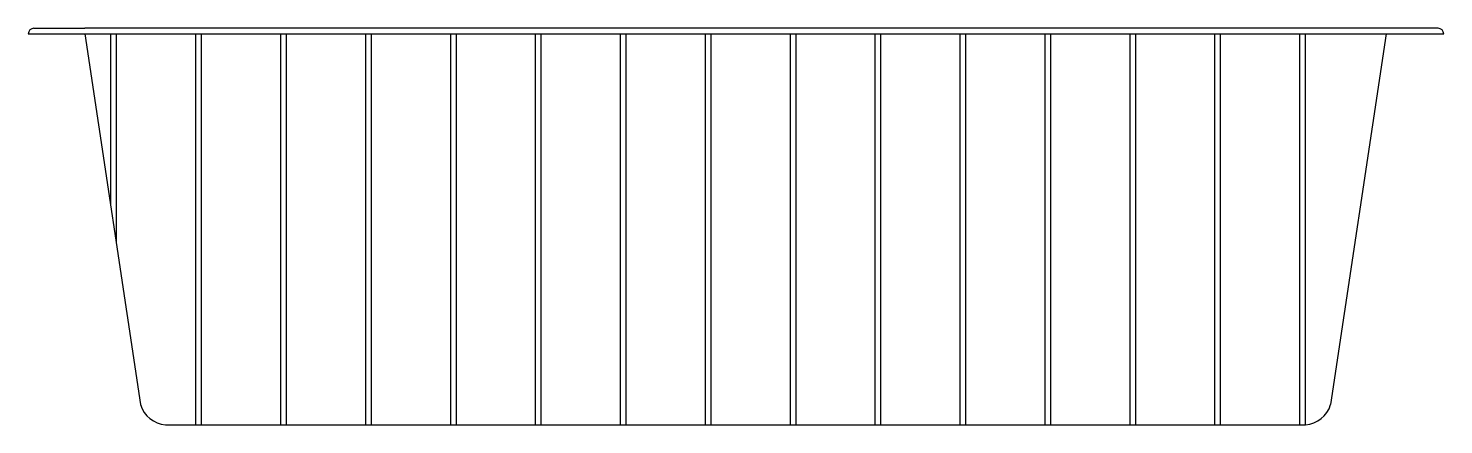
# Model space of a CAD drawing. Extents: x -1109.04 to -1104.04, y 334.92 to 336.32.
import ezdxf

# ---------------------------------------------------------------- set-up
doc = ezdxf.new("R2010")
doc.units = 0
doc.header["$LTSCALE"] = 10
doc.header["$MEASUREMENT"] = 0
doc.layers.add('Piscinas_Fibratec', color=4, linetype='CONTINUOUS')

msp = doc.modelspace()

# ---------------------------------------------------------------- linework, layer by layer
at = {"layer": 'Piscinas_Fibratec', "color": 2}
for p, q in [((-1109.0241, 336.3177), (-1108.8441, 336.3177)), ((-1109.0241, 336.3177), (-1108.8441, 336.3177)), ((-1104.2441, 336.3177), (-1108.8441, 336.3177)), ((-1104.2441, 336.3177), (-1108.8441, 336.3177)), ((-1104.0641, 336.3177), (-1104.2441, 336.3177)), ((-1104.0641, 336.3177), (-1104.2441, 336.3177)), ((-1109.0441, 336.2977), (-1108.8441, 336.2977)), ((-1109.0441, 336.2977), (-1108.8441, 336.2977)), ((-1108.8441, 336.2977), (-1104.2471, 336.2977)), ((-1108.8441, 336.2977), (-1104.2471, 336.2977)), ((-1104.2471, 336.2977), (-1104.0441, 336.2977)), ((-1104.2471, 336.2977), (-1104.0441, 336.2977))]:
    msp.add_line(p, q, dxfattribs=at)
at = {"layer": 'Piscinas_Fibratec'}
for p, q in [((-1108.8441, 336.2977), (-1108.6475, 334.9884)), ((-1108.8441, 336.2977), (-1108.6475, 334.9884)), ((-1104.2471, 336.2977), (-1104.4437, 334.9884)), ((-1104.2471, 336.2977), (-1104.4437, 334.9884)), ((-1108.5591, 334.9177), (-1104.532, 334.9177)), ((-1108.5591, 334.9177), (-1104.532, 334.9177))]:
    msp.add_line(p, q, dxfattribs=at)
at = {"layer": 'Piscinas_Fibratec', "color": 1}
for p, q in [((-1108.752, 335.6951), (-1108.752, 336.2977)), ((-1108.752, 335.6951), (-1108.752, 336.2977)), ((-1108.752, 335.6951), (-1108.752, 336.2977)), ((-1108.752, 335.6951), (-1108.752, 336.2977)), ((-1108.732, 335.5598), (-1108.732, 336.2977)), ((-1108.732, 335.5598), (-1108.732, 336.2977)), ((-1108.732, 335.5598), (-1108.732, 336.2977)), ((-1108.732, 335.5598), (-1108.732, 336.2977)), ((-1108.452, 334.9177), (-1108.452, 336.2977)), ((-1108.452, 334.9177), (-1108.452, 336.2977)), ((-1108.452, 334.9177), (-1108.452, 336.2977)), ((-1108.452, 334.9177), (-1108.452, 336.2977)), ((-1108.432, 334.9177), (-1108.432, 336.2977)), ((-1108.432, 334.9177), (-1108.432, 336.2977)), ((-1108.432, 334.9177), (-1108.432, 336.2977)), ((-1108.432, 334.9177), (-1108.432, 336.2977)), ((-1108.152, 334.9177), (-1108.152, 336.2977)), ((-1108.152, 334.9177), (-1108.152, 336.2977)), ((-1108.132, 334.9177), (-1108.132, 336.2977)), ((-1108.132, 334.9177), (-1108.132, 336.2977)), ((-1107.852, 334.9177), (-1107.852, 336.2977)), ((-1107.852, 334.9177), (-1107.852, 336.2977)), ((-1107.852, 334.9177), (-1107.852, 336.2977)), ((-1107.852, 334.9177), (-1107.852, 336.2977)), ((-1107.852, 334.9177), (-1107.852, 336.2977)), ((-1107.852, 334.9177), (-1107.852, 336.2977)), ((-1107.832, 334.9177), (-1107.832, 336.2977)), ((-1107.832, 334.9177), (-1107.832, 336.2977)), ((-1107.832, 334.9177), (-1107.832, 336.2977)), ((-1107.832, 334.9177), (-1107.832, 336.2977)), ((-1107.832, 334.9177), (-1107.832, 336.2977)), ((-1107.832, 334.9177), (-1107.832, 336.2977)), ((-1107.552, 334.9177), (-1107.552, 336.2977)), ((-1107.552, 334.9177), (-1107.552, 336.2977)), ((-1107.532, 334.9177), (-1107.532, 336.2977)), ((-1107.532, 334.9177), (-1107.532, 336.2977)), ((-1107.252, 334.9177), (-1107.252, 336.2977)), ((-1107.252, 334.9177), (-1107.252, 336.2977)), ((-1107.232, 334.9177), (-1107.232, 336.2977)), ((-1107.232, 334.9177), (-1107.232, 336.2977)), ((-1106.952, 334.9177), (-1106.952, 336.2977)), ((-1106.952, 334.9177), (-1106.952, 336.2977)), ((-1106.932, 334.9177), (-1106.932, 336.2977)), ((-1106.932, 334.9177), (-1106.932, 336.2977)), ((-1106.652, 334.9177), (-1106.652, 336.2977)), ((-1106.652, 334.9177), (-1106.652, 336.2977)), ((-1106.632, 334.9177), (-1106.632, 336.2977)), ((-1106.632, 334.9177), (-1106.632, 336.2977)), ((-1106.352, 334.9177), (-1106.352, 336.2977)), ((-1106.352, 334.9177), (-1106.352, 336.2977)), ((-1106.332, 334.9177), (-1106.332, 336.2977)), ((-1106.332, 334.9177), (-1106.332, 336.2977)), ((-1106.052, 334.9177), (-1106.052, 336.2977)), ((-1106.052, 334.9177), (-1106.052, 336.2977)), ((-1106.032, 334.9177), (-1106.032, 336.2977)), ((-1106.032, 334.9177), (-1106.032, 336.2977)), ((-1105.752, 334.9177), (-1105.752, 336.2977)), ((-1105.752, 334.9177), (-1105.752, 336.2977)), ((-1105.732, 334.9177), (-1105.732, 336.2977)), ((-1105.732, 334.9177), (-1105.732, 336.2977)), ((-1105.452, 334.9177), (-1105.452, 336.2977)), ((-1105.452, 334.9177), (-1105.452, 336.2977)), ((-1105.432, 334.9177), (-1105.432, 336.2977)), ((-1105.432, 334.9177), (-1105.432, 336.2977)), ((-1105.152, 334.9177), (-1105.152, 336.2977)), ((-1105.152, 334.9177), (-1105.152, 336.2977)), ((-1105.132, 334.9177), (-1105.132, 336.2977)), ((-1105.132, 334.9177), (-1105.132, 336.2977)), ((-1104.852, 334.9177), (-1104.852, 336.2977)), ((-1104.852, 334.9177), (-1104.852, 336.2977)), ((-1104.832, 334.9177), (-1104.832, 336.2977)), ((-1104.832, 334.9177), (-1104.832, 336.2977)), ((-1104.552, 334.9177), (-1104.552, 336.2977)), ((-1104.552, 334.9177), (-1104.552, 336.2977)), ((-1104.532, 334.9177), (-1104.532, 336.2977)), ((-1104.532, 334.9177), (-1104.532, 336.2977))]:
    msp.add_line(p, q, dxfattribs=at)
at = {"layer": 'Piscinas_Fibratec', "color": 2}
for centre, start, end in [((-1109.0241, 336.2977), 90, 180), ((-1109.0241, 336.2977), 90, 180), ((-1104.0641, 336.2977), 0, 90), ((-1104.0641, 336.2977), 0, 90)]:
    msp.add_arc(centre, 0.02, start, end, dxfattribs=at)
at = {"layer": 'Piscinas_Fibratec'}
for centre, start, end in [((-1108.5518, 335.0174), 196.8693, 265.8055), ((-1108.5518, 335.0174), 196.8693, 265.8055), ((-1104.5394, 335.0174), 274.1945, 343.1307), ((-1104.5394, 335.0174), 274.1945, 343.1307)]:
    msp.add_arc(centre, 0.1, start, end, dxfattribs=at)

doc.saveas('drawing.dxf')
